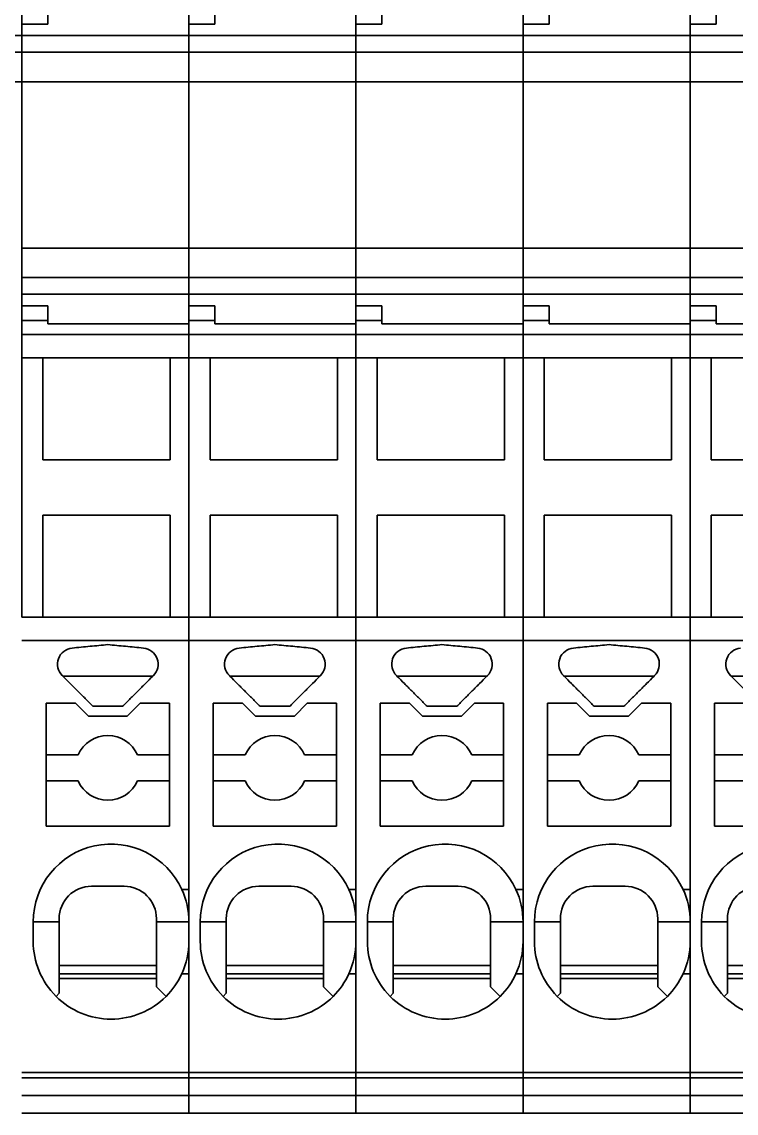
# Model space of a CAD drawing. Header units: millimetres. Extents: x 7 to 587, y 2 to 418.
# Drawn here: x 186.75 to 208.77, y 216 to 249.66 of the extents above; entities that cross this region are included whole.
import ezdxf

# ---------------------------------------------------------------- set-up
doc = ezdxf.new("R2010")
doc.units = ezdxf.units.MM
doc.layers.add('GR1_01', color=7, linetype='Continuous')

# ---------------------------------------------------------------- blocks, each defined once
blk = doc.blocks.new('BLKF126')
at = {"layer": 'GR1_01', "color": 3, "linetype": 'Continuous', "lineweight": 35}
for p, q in [((186.75, 250.15), (186.75, 249.24)), ((186.75, 249.24), (181.6, 249.24)), ((186.75, 248.728), (186.75, 249.24)), ((186.75, 248.728), (181.6, 248.728)), ((186.75, 248.728), (186.75, 247.816)), ((186.75, 247.816), (181.6, 247.816)), ((186.75, 247.816), (186.75, 242.684))]:
    blk.add_line(p, q, dxfattribs=at)
blk = doc.blocks.new('BLKF127')
at = {"layer": 'GR1_01', "color": 3, "linetype": 'Continuous', "lineweight": 35}
for p, q in [((191.9, 250.15), (191.9, 249.24)), ((186.75, 249.593), (186.75, 250.049)), ((187.55, 250.049), (187.55, 249.593)), ((187.55, 249.593), (186.75, 249.593)), ((186.75, 249.24), (186.75, 249.593)), ((186.75, 248.728), (186.75, 249.24)), ((191.9, 249.24), (186.75, 249.24)), ((191.9, 248.728), (191.9, 249.24)), ((186.75, 247.816), (186.75, 248.728)), ((191.9, 248.728), (186.75, 248.728)), ((191.9, 248.728), (191.9, 247.816)), ((186.75, 242.684), (186.75, 247.816)), ((191.9, 247.816), (186.75, 247.816)), ((191.9, 247.816), (191.9, 242.684)), ((186.75, 241.772), (186.75, 242.684)), ((191.9, 242.684), (186.75, 242.684)), ((191.9, 241.772), (191.9, 242.684)), ((191.9, 241.772), (186.75, 241.772)), ((186.75, 241.772), (186.75, 241.26)), ((191.9, 241.772), (191.9, 241.26)), ((186.75, 240.907), (186.75, 241.26)), ((186.75, 241.26), (191.9, 241.26)), ((191.9, 240.35), (191.9, 241.26)), ((186.75, 240.451), (186.75, 240.907)), ((187.55, 240.907), (186.75, 240.907)), ((187.55, 240.907), (187.55, 240.451)), ((187.55, 240.451), (186.75, 240.451)), ((186.75, 240.018), (186.75, 240.451)), ((187.55, 240.451), (187.55, 240.35)), ((186.75, 240.018), (191.9, 240.018)), ((186.75, 239.3), (186.75, 240.018)), ((191.9, 240.35), (187.55, 240.35)), ((191.9, 240.018), (191.9, 240.35)), ((191.9, 239.3), (191.9, 240.018)), ((186.75, 231.3), (186.75, 239.3)), ((187.4, 239.3), (186.75, 239.3)), ((187.4, 236.15), (187.4, 239.3)), ((191.325, 239.3), (187.4, 239.3)), ((191.325, 236.15), (191.325, 239.3)), ((191.9, 239.3), (191.325, 239.3)), ((191.9, 239.3), (191.9, 231.3)), ((187.4, 236.15), (191.325, 236.15)), ((187.4, 234.45), (191.325, 234.45)), ((187.4, 234.45), (187.4, 231.3)), ((191.325, 234.45), (191.325, 231.3)), ((187.4, 231.3), (186.75, 231.3)), ((191.325, 231.3), (187.4, 231.3)), ((191.9, 231.3), (191.325, 231.3)), ((191.9, 230.582), (191.9, 231.3)), ((191.9, 230.582), (186.75, 230.582)), ((191.9, 222.9), (191.9, 230.582)), ((188.013, 229.48), (190.787, 229.48)), ((188.4, 228.65), (187.5, 228.65)), ((187.5, 228.65), (187.5, 227.05)), ((188.8, 228.25), (188.4, 228.65)), ((190.4, 228.65), (190, 228.25)), ((191.3, 228.65), (190.4, 228.65)), ((191.3, 227.05), (191.3, 228.65)), ((190, 228.25), (188.8, 228.25)), ((187.5, 227.05), (187.5, 226.25)), ((187.5, 227.05), (188.483, 227.05)), ((190.317, 227.05), (191.3, 227.05)), ((191.3, 226.25), (191.3, 227.05)), ((187.5, 226.25), (187.5, 224.85)), ((188.483, 226.25), (187.5, 226.25)), ((191.3, 226.25), (190.317, 226.25)), ((191.3, 224.85), (191.3, 226.25)), ((187.5, 224.85), (191.3, 224.85)), ((191.9, 222.9), (191.682, 222.9)), ((191.9, 221.9), (191.9, 222.9)), ((187.9, 221.9), (187.1, 221.9)), ((187.1, 221.9), (187.1, 221.3)), ((187.9, 222), (187.9, 221.9)), ((187.9, 221.9), (187.9, 220.55)), ((190.9, 222), (190.9, 221.9)), ((190.9, 221.9), (191.9, 221.9)), ((190.9, 220.55), (190.9, 221.9)), ((191.9, 221.9), (191.9, 221.3)), ((191.9, 220.3), (191.9, 221.3)), ((190.9, 220.55), (187.9, 220.55)), ((187.9, 220.55), (187.9, 220.3)), ((190.9, 220.3), (190.9, 220.55)), ((190.9, 220.3), (187.9, 220.3)), ((187.9, 220.3), (187.9, 220.15)), ((190.9, 220.15), (190.9, 220.3)), ((191.9, 220.3), (191.682, 220.3)), ((191.9, 217.257), (191.9, 220.3)), ((187.9, 220.15), (190.9, 220.15)), ((187.9, 220.15), (187.9, 219.7)), ((190.9, 219.9), (190.9, 220.15)), ((190.9, 219.9), (191.197, 219.603)), ((187.9, 219.7), (187.803, 219.603)), ((191.9, 217.257), (186.75, 217.257)), ((191.9, 217.257), (191.9, 217.088)), ((191.9, 217.088), (186.75, 217.088)), ((191.9, 217.088), (191.9, 216.548)), ((186.75, 216.548), (191.9, 216.548)), ((191.9, 216.548), (191.9, 216)), ((191.9, 216), (186.75, 216))]:
    blk.add_line(p, q, dxfattribs=at)
for centre, radius, start, end in [((188.35, 229.85), 0.5, 95.4406, 224.9997), ((190.45, 229.85), 0.5, 315, 84.5597), ((189.4, 226.65), 1, 23.5782, 156.4218), ((189.4, 226.65), 1, 203.5782, 336.4218), ((189.5, 221.9), 2.4, 24.6243, 180), ((188.9, 222), 1, 90, 180), ((189.9, 222), 1, 0, 90), ((189.5, 221.9), 2.4, 0, 24.6243), ((189.5, 221.3), 2.4, 180, 225), ((189.5, 221.3), 2.4, 335.3757, 0), ((189.5, 221.3), 2.4, 315, 335.3757), ((189.5, 221.3), 2.4, 225, 315)]:
    blk.add_arc(centre, radius, start, end, dxfattribs=at)
for points in [[(189.4, 230.452), (189.309, 230.444), (189.126, 230.426), (188.851, 230.4), (188.577, 230.374), (188.394, 230.356), (188.303, 230.348)], [(190.497, 230.348), (190.406, 230.356), (190.223, 230.374), (189.949, 230.4), (189.674, 230.426), (189.491, 230.444), (189.4, 230.452)], [(187.996, 229.496), (187.999, 229.494), (188.005, 229.488), (188.01, 229.483), (188.013, 229.48)], [(190.804, 229.496), (190.801, 229.494), (190.795, 229.488), (190.79, 229.483), (190.787, 229.48)], [(189.857, 228.55), (189.781, 228.55), (189.629, 228.55), (189.4, 228.55), (189.171, 228.55), (189.019, 228.55), (188.943, 228.55)]]:
    blk.add_open_spline(points, degree=3, dxfattribs=at)
for points, knots in [([(188.013, 229.48), (188.089, 229.404), (188.241, 229.252), (188.472, 229.02), (188.706, 228.787), (188.864, 228.629), (188.943, 228.55)], [0, 0, 0, 0, 0.323038, 0.646076, 0.980696, 1.315315, 1.315315, 1.315315, 1.315315]), ([(190.787, 229.48), (190.711, 229.404), (190.559, 229.252), (190.328, 229.02), (190.094, 228.787), (189.936, 228.629), (189.857, 228.55)], [0, 0, 0, 0, 0.323038, 0.646076, 0.980696, 1.315315, 1.315315, 1.315315, 1.315315]), ([(189.9, 223), (189.859, 223), (189.776, 223), (189.647, 223), (189.513, 223), (189.379, 223), (189.249, 223), (189.126, 223), (189.01, 223), (188.936, 223), (188.9, 223)], [0, 0, 0, 0, 0.1216783, 0.2511232, 0.3866031, 0.5226333, 0.6535034, 0.7768386, 0.8919103, 1, 1, 1, 1])]:
    blk.add_open_spline(points, degree=3, knots=knots, dxfattribs=at)
blk = doc.blocks.new('BLKF128')
at = {"layer": 'GR1_01', "color": 3, "linetype": 'Continuous', "lineweight": 35}
for p, q in [((197.05, 250.15), (197.05, 249.24)), ((191.9, 249.593), (191.9, 250.049)), ((192.7, 250.049), (192.7, 249.593)), ((192.7, 249.593), (191.9, 249.593)), ((191.9, 249.24), (191.9, 249.593)), ((191.9, 248.728), (191.9, 249.24)), ((197.05, 249.24), (191.9, 249.24)), ((197.05, 248.728), (197.05, 249.24)), ((191.9, 247.816), (191.9, 248.728)), ((197.05, 248.728), (191.9, 248.728)), ((197.05, 248.728), (197.05, 247.816)), ((191.9, 242.684), (191.9, 247.816)), ((197.05, 247.816), (191.9, 247.816)), ((197.05, 247.816), (197.05, 242.684)), ((191.9, 241.772), (191.9, 242.684)), ((197.05, 242.684), (191.9, 242.684)), ((197.05, 241.772), (197.05, 242.684)), ((197.05, 241.772), (191.9, 241.772)), ((191.9, 241.772), (191.9, 241.26)), ((197.05, 241.772), (197.05, 241.26)), ((191.9, 240.907), (191.9, 241.26)), ((191.9, 241.26), (197.05, 241.26)), ((197.05, 240.35), (197.05, 241.26)), ((191.9, 240.451), (191.9, 240.907)), ((192.7, 240.907), (191.9, 240.907)), ((192.7, 240.907), (192.7, 240.451)), ((192.7, 240.451), (191.9, 240.451)), ((191.9, 240.018), (191.9, 240.451)), ((192.7, 240.451), (192.7, 240.35)), ((191.9, 240.018), (197.05, 240.018)), ((191.9, 239.3), (191.9, 240.018)), ((197.05, 240.35), (192.7, 240.35)), ((197.05, 240.018), (197.05, 240.35)), ((197.05, 239.3), (197.05, 240.018)), ((191.9, 231.3), (191.9, 239.3)), ((192.55, 239.3), (191.9, 239.3)), ((192.55, 236.15), (192.55, 239.3)), ((196.475, 239.3), (192.55, 239.3)), ((196.475, 236.15), (196.475, 239.3)), ((197.05, 239.3), (196.475, 239.3)), ((197.05, 239.3), (197.05, 231.3)), ((192.55, 236.15), (196.475, 236.15)), ((192.55, 234.45), (196.475, 234.45)), ((192.55, 234.45), (192.55, 231.3)), ((196.475, 234.45), (196.475, 231.3)), ((192.55, 231.3), (191.9, 231.3)), ((191.9, 230.582), (191.9, 231.3)), ((196.475, 231.3), (192.55, 231.3)), ((197.05, 231.3), (196.475, 231.3)), ((197.05, 230.582), (197.05, 231.3)), ((191.9, 217.257), (191.9, 230.582)), ((197.05, 230.582), (191.9, 230.582)), ((197.05, 222.9), (197.05, 230.582)), ((193.163, 229.48), (195.937, 229.48)), ((193.55, 228.65), (192.65, 228.65)), ((192.65, 228.65), (192.65, 227.05)), ((193.95, 228.25), (193.55, 228.65)), ((195.55, 228.65), (195.15, 228.25)), ((196.45, 228.65), (195.55, 228.65)), ((196.45, 227.05), (196.45, 228.65)), ((195.15, 228.25), (193.95, 228.25)), ((192.65, 227.05), (192.65, 226.25)), ((192.65, 227.05), (193.633, 227.05)), ((195.467, 227.05), (196.45, 227.05)), ((196.45, 226.25), (196.45, 227.05)), ((192.65, 226.25), (192.65, 224.85)), ((193.633, 226.25), (192.65, 226.25)), ((196.45, 226.25), (195.467, 226.25)), ((196.45, 224.85), (196.45, 226.25)), ((192.65, 224.85), (196.45, 224.85)), ((197.05, 222.9), (196.832, 222.9)), ((197.05, 221.9), (197.05, 222.9)), ((193.05, 221.9), (192.25, 221.9)), ((192.25, 221.9), (192.25, 221.3)), ((193.05, 222), (193.05, 221.9)), ((193.05, 221.9), (193.05, 220.55)), ((196.05, 222), (196.05, 221.9)), ((196.05, 221.9), (197.05, 221.9)), ((196.05, 220.55), (196.05, 221.9)), ((197.05, 221.9), (197.05, 221.3)), ((197.05, 220.3), (197.05, 221.3)), ((196.05, 220.55), (193.05, 220.55)), ((193.05, 220.55), (193.05, 220.3)), ((196.05, 220.3), (196.05, 220.55)), ((196.05, 220.3), (193.05, 220.3)), ((193.05, 220.3), (193.05, 220.15)), ((196.05, 220.15), (196.05, 220.3)), ((197.05, 220.3), (196.832, 220.3)), ((197.05, 217.257), (197.05, 220.3)), ((193.05, 220.15), (196.05, 220.15)), ((193.05, 220.15), (193.05, 219.7)), ((196.05, 219.9), (196.05, 220.15)), ((196.05, 219.9), (196.347, 219.603)), ((193.05, 219.7), (192.953, 219.603)), ((191.9, 217.088), (191.9, 217.257)), ((197.05, 217.257), (191.9, 217.257)), ((197.05, 217.257), (197.05, 217.088)), ((191.9, 216.548), (191.9, 217.088)), ((197.05, 217.088), (191.9, 217.088)), ((197.05, 217.088), (197.05, 216.548)), ((191.9, 216), (191.9, 216.548)), ((191.9, 216.548), (197.05, 216.548)), ((197.05, 216.548), (197.05, 216)), ((197.05, 216), (191.9, 216))]:
    blk.add_line(p, q, dxfattribs=at)
for centre, radius, start, end in [((193.5, 229.85), 0.5, 95.4406, 224.9997), ((195.6, 229.85), 0.5, 315, 84.5597), ((194.55, 226.65), 1, 23.5782, 156.4218), ((194.55, 226.65), 1, 203.5782, 336.4218), ((194.65, 221.9), 2.4, 24.6243, 180), ((194.05, 222), 1, 90, 180), ((195.05, 222), 1, 0, 90), ((194.65, 221.9), 2.4, 0, 24.6243), ((194.65, 221.3), 2.4, 180, 225), ((194.65, 221.3), 2.4, 335.3757, 0), ((194.65, 221.3), 2.4, 315, 335.3757), ((194.65, 221.3), 2.4, 225, 315)]:
    blk.add_arc(centre, radius, start, end, dxfattribs=at)
for points in [[(194.55, 230.452), (194.459, 230.444), (194.276, 230.426), (194.001, 230.4), (193.727, 230.374), (193.544, 230.356), (193.453, 230.348)], [(195.647, 230.348), (195.556, 230.356), (195.373, 230.374), (195.099, 230.4), (194.824, 230.426), (194.641, 230.444), (194.55, 230.452)], [(193.146, 229.496), (193.149, 229.494), (193.155, 229.488), (193.16, 229.483), (193.163, 229.48)], [(195.954, 229.496), (195.951, 229.494), (195.945, 229.488), (195.94, 229.483), (195.937, 229.48)], [(195.007, 228.55), (194.931, 228.55), (194.779, 228.55), (194.55, 228.55), (194.321, 228.55), (194.169, 228.55), (194.093, 228.55)]]:
    blk.add_open_spline(points, degree=3, dxfattribs=at)
for points, knots in [([(193.163, 229.48), (193.239, 229.404), (193.391, 229.252), (193.622, 229.02), (193.856, 228.787), (194.014, 228.629), (194.093, 228.55)], [0, 0, 0, 0, 0.323038, 0.646076, 0.980696, 1.315315, 1.315315, 1.315315, 1.315315]), ([(195.937, 229.48), (195.861, 229.404), (195.709, 229.252), (195.478, 229.02), (195.244, 228.787), (195.086, 228.629), (195.007, 228.55)], [0, 0, 0, 0, 0.323038, 0.646076, 0.980696, 1.315315, 1.315315, 1.315315, 1.315315]), ([(195.05, 223), (195.009, 223), (194.926, 223), (194.797, 223), (194.663, 223), (194.529, 223), (194.399, 223), (194.276, 223), (194.16, 223), (194.086, 223), (194.05, 223)], [0, 0, 0, 0, 0.1216783, 0.2511232, 0.3866031, 0.5226333, 0.6535034, 0.7768386, 0.8919103, 1, 1, 1, 1])]:
    blk.add_open_spline(points, degree=3, knots=knots, dxfattribs=at)
blk = doc.blocks.new('BLKF129')
at = {"layer": 'GR1_01', "color": 3, "linetype": 'Continuous', "lineweight": 35}
for p, q in [((202.2, 250.15), (202.2, 249.24)), ((197.05, 249.593), (197.05, 250.049)), ((197.85, 250.049), (197.85, 249.593)), ((197.85, 249.593), (197.05, 249.593)), ((197.05, 249.24), (197.05, 249.593)), ((197.05, 248.728), (197.05, 249.24)), ((202.2, 249.24), (197.05, 249.24)), ((202.2, 248.728), (202.2, 249.24)), ((197.05, 247.816), (197.05, 248.728)), ((202.2, 248.728), (197.05, 248.728)), ((202.2, 248.728), (202.2, 247.816)), ((197.05, 242.684), (197.05, 247.816)), ((202.2, 247.816), (197.05, 247.816)), ((202.2, 247.816), (202.2, 242.684)), ((197.05, 241.772), (197.05, 242.684)), ((202.2, 242.684), (197.05, 242.684)), ((202.2, 241.772), (202.2, 242.684)), ((202.2, 241.772), (197.05, 241.772)), ((197.05, 241.772), (197.05, 241.26)), ((202.2, 241.772), (202.2, 241.26)), ((197.05, 240.907), (197.05, 241.26)), ((197.05, 241.26), (202.2, 241.26)), ((202.2, 240.35), (202.2, 241.26)), ((197.05, 240.451), (197.05, 240.907)), ((197.85, 240.907), (197.05, 240.907)), ((197.85, 240.907), (197.85, 240.451)), ((197.85, 240.451), (197.05, 240.451)), ((197.05, 240.018), (197.05, 240.451)), ((197.85, 240.451), (197.85, 240.35)), ((197.05, 240.018), (202.2, 240.018)), ((197.05, 239.3), (197.05, 240.018)), ((202.2, 240.35), (197.85, 240.35)), ((202.2, 240.018), (202.2, 240.35)), ((202.2, 239.3), (202.2, 240.018)), ((197.05, 231.3), (197.05, 239.3)), ((197.7, 239.3), (197.05, 239.3)), ((197.7, 236.15), (197.7, 239.3)), ((201.625, 239.3), (197.7, 239.3)), ((201.625, 236.15), (201.625, 239.3)), ((202.2, 239.3), (201.625, 239.3)), ((202.2, 239.3), (202.2, 231.3)), ((197.7, 236.15), (201.625, 236.15)), ((197.7, 234.45), (201.625, 234.45)), ((197.7, 234.45), (197.7, 231.3)), ((201.625, 234.45), (201.625, 231.3)), ((197.7, 231.3), (197.05, 231.3)), ((197.05, 230.582), (197.05, 231.3)), ((201.625, 231.3), (197.7, 231.3)), ((202.2, 231.3), (201.625, 231.3)), ((202.2, 230.582), (202.2, 231.3)), ((197.05, 217.257), (197.05, 230.582)), ((202.2, 230.582), (197.05, 230.582)), ((202.2, 222.9), (202.2, 230.582)), ((198.313, 229.48), (201.087, 229.48)), ((198.7, 228.65), (197.8, 228.65)), ((197.8, 228.65), (197.8, 227.05)), ((199.1, 228.25), (198.7, 228.65)), ((200.7, 228.65), (200.3, 228.25)), ((201.6, 228.65), (200.7, 228.65)), ((201.6, 227.05), (201.6, 228.65)), ((200.3, 228.25), (199.1, 228.25)), ((197.8, 227.05), (197.8, 226.25)), ((197.8, 227.05), (198.783, 227.05)), ((200.617, 227.05), (201.6, 227.05)), ((201.6, 226.25), (201.6, 227.05)), ((197.8, 226.25), (197.8, 224.85)), ((198.783, 226.25), (197.8, 226.25)), ((201.6, 226.25), (200.617, 226.25)), ((201.6, 224.85), (201.6, 226.25)), ((197.8, 224.85), (201.6, 224.85)), ((202.2, 222.9), (201.982, 222.9)), ((202.2, 221.9), (202.2, 222.9)), ((198.2, 221.9), (197.4, 221.9)), ((197.4, 221.9), (197.4, 221.3)), ((198.2, 222), (198.2, 221.9)), ((198.2, 221.9), (198.2, 220.55)), ((201.2, 222), (201.2, 221.9)), ((201.2, 221.9), (202.2, 221.9)), ((201.2, 220.55), (201.2, 221.9)), ((202.2, 221.9), (202.2, 221.3)), ((202.2, 220.3), (202.2, 221.3)), ((201.2, 220.55), (198.2, 220.55)), ((198.2, 220.55), (198.2, 220.3)), ((201.2, 220.3), (201.2, 220.55)), ((201.2, 220.3), (198.2, 220.3)), ((198.2, 220.3), (198.2, 220.15)), ((201.2, 220.15), (201.2, 220.3)), ((202.2, 220.3), (201.982, 220.3)), ((202.2, 217.257), (202.2, 220.3)), ((198.2, 220.15), (201.2, 220.15)), ((198.2, 220.15), (198.2, 219.7)), ((201.2, 219.9), (201.2, 220.15)), ((201.2, 219.9), (201.497, 219.603)), ((198.2, 219.7), (198.103, 219.603)), ((197.05, 217.088), (197.05, 217.257)), ((202.2, 217.257), (197.05, 217.257)), ((202.2, 217.257), (202.2, 217.088)), ((197.05, 216.548), (197.05, 217.088)), ((202.2, 217.088), (197.05, 217.088)), ((202.2, 217.088), (202.2, 216.548)), ((197.05, 216), (197.05, 216.548)), ((197.05, 216.548), (202.2, 216.548)), ((202.2, 216.548), (202.2, 216)), ((202.2, 216), (197.05, 216))]:
    blk.add_line(p, q, dxfattribs=at)
for centre, radius, start, end in [((198.65, 229.85), 0.5, 95.4406, 224.9997), ((200.75, 229.85), 0.5, 315, 84.5597), ((199.7, 226.65), 1, 23.5782, 156.4218), ((199.7, 226.65), 1, 203.5782, 336.4218), ((199.8, 221.9), 2.4, 24.6243, 180), ((199.2, 222), 1, 90, 180), ((200.2, 222), 1, 0, 90), ((199.8, 221.9), 2.4, 0, 24.6243), ((199.8, 221.3), 2.4, 180, 225), ((199.8, 221.3), 2.4, 335.3757, 0), ((199.8, 221.3), 2.4, 315, 335.3757), ((199.8, 221.3), 2.4, 225, 315)]:
    blk.add_arc(centre, radius, start, end, dxfattribs=at)
for points in [[(199.7, 230.452), (199.609, 230.444), (199.426, 230.426), (199.151, 230.4), (198.877, 230.374), (198.694, 230.356), (198.603, 230.348)], [(200.797, 230.348), (200.706, 230.356), (200.523, 230.374), (200.249, 230.4), (199.974, 230.426), (199.791, 230.444), (199.7, 230.452)], [(198.296, 229.496), (198.299, 229.494), (198.305, 229.488), (198.31, 229.483), (198.313, 229.48)], [(201.104, 229.496), (201.101, 229.494), (201.095, 229.488), (201.09, 229.483), (201.087, 229.48)], [(200.157, 228.55), (200.081, 228.55), (199.929, 228.55), (199.7, 228.55), (199.471, 228.55), (199.319, 228.55), (199.243, 228.55)]]:
    blk.add_open_spline(points, degree=3, dxfattribs=at)
for points, knots in [([(198.313, 229.48), (198.389, 229.404), (198.541, 229.252), (198.772, 229.02), (199.006, 228.787), (199.164, 228.629), (199.243, 228.55)], [0, 0, 0, 0, 0.323038, 0.646076, 0.980696, 1.315315, 1.315315, 1.315315, 1.315315]), ([(201.087, 229.48), (201.011, 229.404), (200.859, 229.252), (200.628, 229.02), (200.394, 228.787), (200.236, 228.629), (200.157, 228.55)], [0, 0, 0, 0, 0.323038, 0.646076, 0.980696, 1.315315, 1.315315, 1.315315, 1.315315]), ([(200.2, 223), (200.159, 223), (200.076, 223), (199.947, 223), (199.813, 223), (199.679, 223), (199.549, 223), (199.426, 223), (199.31, 223), (199.236, 223), (199.2, 223)], [0, 0, 0, 0, 0.1216783, 0.2511232, 0.3866031, 0.5226333, 0.6535034, 0.7768386, 0.8919103, 1, 1, 1, 1])]:
    blk.add_open_spline(points, degree=3, knots=knots, dxfattribs=at)
blk = doc.blocks.new('BLKF130')
at = {"layer": 'GR1_01', "color": 3, "linetype": 'Continuous', "lineweight": 35}
for p, q in [((207.35, 250.15), (207.35, 249.24)), ((202.2, 249.593), (202.2, 250.049)), ((203, 250.049), (203, 249.593)), ((203, 249.593), (202.2, 249.593)), ((202.2, 249.24), (202.2, 249.593)), ((202.2, 248.728), (202.2, 249.24)), ((207.35, 249.24), (202.2, 249.24)), ((207.35, 248.728), (207.35, 249.24)), ((202.2, 247.816), (202.2, 248.728)), ((207.35, 248.728), (202.2, 248.728)), ((207.35, 248.728), (207.35, 247.816)), ((202.2, 242.684), (202.2, 247.816)), ((207.35, 247.816), (202.2, 247.816)), ((207.35, 247.816), (207.35, 242.684)), ((202.2, 241.772), (202.2, 242.684)), ((207.35, 242.684), (202.2, 242.684)), ((207.35, 241.772), (207.35, 242.684)), ((207.35, 241.772), (202.2, 241.772)), ((202.2, 241.772), (202.2, 241.26)), ((207.35, 241.772), (207.35, 241.26)), ((202.2, 240.907), (202.2, 241.26)), ((202.2, 241.26), (207.35, 241.26)), ((207.35, 240.35), (207.35, 241.26)), ((202.2, 240.451), (202.2, 240.907)), ((203, 240.907), (202.2, 240.907)), ((203, 240.907), (203, 240.451)), ((203, 240.451), (202.2, 240.451)), ((202.2, 240.018), (202.2, 240.451)), ((203, 240.451), (203, 240.35)), ((202.2, 240.018), (207.35, 240.018)), ((202.2, 239.3), (202.2, 240.018)), ((207.35, 240.35), (203, 240.35)), ((207.35, 240.018), (207.35, 240.35)), ((207.35, 239.3), (207.35, 240.018)), ((202.2, 231.3), (202.2, 239.3)), ((202.85, 239.3), (202.2, 239.3)), ((202.85, 236.15), (202.85, 239.3)), ((206.775, 239.3), (202.85, 239.3)), ((206.775, 236.15), (206.775, 239.3)), ((207.35, 239.3), (206.775, 239.3)), ((207.35, 239.3), (207.35, 231.3)), ((202.85, 236.15), (206.775, 236.15)), ((202.85, 234.45), (206.775, 234.45)), ((202.85, 234.45), (202.85, 231.3)), ((206.775, 234.45), (206.775, 231.3)), ((202.85, 231.3), (202.2, 231.3)), ((202.2, 230.582), (202.2, 231.3)), ((206.775, 231.3), (202.85, 231.3)), ((207.35, 231.3), (206.775, 231.3)), ((207.35, 230.582), (207.35, 231.3)), ((202.2, 217.257), (202.2, 230.582)), ((207.35, 230.582), (202.2, 230.582)), ((207.35, 222.9), (207.35, 230.582)), ((203.463, 229.48), (206.237, 229.48)), ((203.85, 228.65), (202.95, 228.65)), ((202.95, 228.65), (202.95, 227.05)), ((204.25, 228.25), (203.85, 228.65)), ((205.85, 228.65), (205.45, 228.25)), ((206.75, 228.65), (205.85, 228.65)), ((206.75, 227.05), (206.75, 228.65)), ((205.45, 228.25), (204.25, 228.25)), ((202.95, 227.05), (202.95, 226.25)), ((202.95, 227.05), (203.933, 227.05)), ((205.767, 227.05), (206.75, 227.05)), ((206.75, 226.25), (206.75, 227.05)), ((202.95, 226.25), (202.95, 224.85)), ((203.933, 226.25), (202.95, 226.25)), ((206.75, 226.25), (205.767, 226.25)), ((206.75, 224.85), (206.75, 226.25)), ((202.95, 224.85), (206.75, 224.85)), ((207.35, 222.9), (207.132, 222.9)), ((207.35, 221.9), (207.35, 222.9)), ((203.35, 221.9), (202.55, 221.9)), ((202.55, 221.9), (202.55, 221.3)), ((203.35, 222), (203.35, 221.9)), ((203.35, 221.9), (203.35, 220.55)), ((206.35, 222), (206.35, 221.9)), ((206.35, 221.9), (207.35, 221.9)), ((206.35, 220.55), (206.35, 221.9)), ((207.35, 221.9), (207.35, 221.3)), ((207.35, 220.3), (207.35, 221.3)), ((206.35, 220.55), (203.35, 220.55)), ((203.35, 220.55), (203.35, 220.3)), ((206.35, 220.3), (206.35, 220.55)), ((206.35, 220.3), (203.35, 220.3)), ((203.35, 220.3), (203.35, 220.15)), ((206.35, 220.15), (206.35, 220.3)), ((207.35, 220.3), (207.132, 220.3)), ((207.35, 217.257), (207.35, 220.3)), ((203.35, 220.15), (206.35, 220.15)), ((203.35, 220.15), (203.35, 219.7)), ((206.35, 219.9), (206.35, 220.15)), ((206.35, 219.9), (206.647, 219.603)), ((203.35, 219.7), (203.253, 219.603)), ((202.2, 217.088), (202.2, 217.257)), ((207.35, 217.257), (202.2, 217.257)), ((207.35, 217.257), (207.35, 217.088)), ((202.2, 216.548), (202.2, 217.088)), ((207.35, 217.088), (202.2, 217.088)), ((207.35, 217.088), (207.35, 216.548)), ((202.2, 216), (202.2, 216.548)), ((202.2, 216.548), (207.35, 216.548)), ((207.35, 216.548), (207.35, 216)), ((207.35, 216), (202.2, 216))]:
    blk.add_line(p, q, dxfattribs=at)
for centre, radius, start, end in [((203.8, 229.85), 0.5, 95.4406, 224.9997), ((205.9, 229.85), 0.5, 315, 84.5597), ((204.85, 226.65), 1, 23.5782, 156.4218), ((204.85, 226.65), 1, 203.5782, 336.4218), ((204.95, 221.9), 2.4, 24.6243, 180), ((204.35, 222), 1, 90, 180), ((205.35, 222), 1, 0, 90), ((204.95, 221.9), 2.4, 0, 24.6243), ((204.95, 221.3), 2.4, 180, 225), ((204.95, 221.3), 2.4, 335.3757, 0), ((204.95, 221.3), 2.4, 315, 335.3757), ((204.95, 221.3), 2.4, 225, 315)]:
    blk.add_arc(centre, radius, start, end, dxfattribs=at)
for points in [[(204.85, 230.452), (204.759, 230.444), (204.576, 230.426), (204.301, 230.4), (204.027, 230.374), (203.844, 230.356), (203.753, 230.348)], [(205.947, 230.348), (205.856, 230.356), (205.673, 230.374), (205.399, 230.4), (205.124, 230.426), (204.941, 230.444), (204.85, 230.452)], [(203.446, 229.496), (203.449, 229.494), (203.455, 229.488), (203.46, 229.483), (203.463, 229.48)], [(206.254, 229.496), (206.251, 229.494), (206.245, 229.488), (206.24, 229.483), (206.237, 229.48)], [(205.307, 228.55), (205.231, 228.55), (205.079, 228.55), (204.85, 228.55), (204.621, 228.55), (204.469, 228.55), (204.393, 228.55)]]:
    blk.add_open_spline(points, degree=3, dxfattribs=at)
for points, knots in [([(203.463, 229.48), (203.539, 229.404), (203.691, 229.252), (203.922, 229.02), (204.156, 228.787), (204.314, 228.629), (204.393, 228.55)], [0, 0, 0, 0, 0.323038, 0.646076, 0.980696, 1.315315, 1.315315, 1.315315, 1.315315]), ([(206.237, 229.48), (206.161, 229.404), (206.009, 229.252), (205.778, 229.02), (205.544, 228.787), (205.386, 228.629), (205.307, 228.55)], [0, 0, 0, 0, 0.323038, 0.646076, 0.980696, 1.315315, 1.315315, 1.315315, 1.315315]), ([(205.35, 223), (205.309, 223), (205.226, 223), (205.097, 223), (204.963, 223), (204.829, 223), (204.699, 223), (204.576, 223), (204.46, 223), (204.386, 223), (204.35, 223)], [0, 0, 0, 0, 0.1216783, 0.2511232, 0.3866031, 0.5226333, 0.6535034, 0.7768386, 0.8919103, 1, 1, 1, 1])]:
    blk.add_open_spline(points, degree=3, knots=knots, dxfattribs=at)
blk = doc.blocks.new('BLKF131')
at = {"layer": 'GR1_01', "color": 3, "linetype": 'Continuous', "lineweight": 35}
for p, q in [((207.35, 249.593), (207.35, 250.049)), ((208.15, 250.049), (208.15, 249.593)), ((208.15, 249.593), (207.35, 249.593)), ((207.35, 249.24), (207.35, 249.593)), ((207.35, 248.728), (207.35, 249.24)), ((212.5, 249.24), (207.35, 249.24)), ((207.35, 247.816), (207.35, 248.728)), ((212.5, 248.728), (207.35, 248.728)), ((207.35, 242.684), (207.35, 247.816)), ((212.5, 247.816), (207.35, 247.816)), ((207.35, 241.772), (207.35, 242.684)), ((212.5, 242.684), (207.35, 242.684)), ((212.5, 241.772), (207.35, 241.772)), ((207.35, 241.772), (207.35, 241.26)), ((207.35, 240.907), (207.35, 241.26)), ((207.35, 241.26), (212.5, 241.26)), ((207.35, 240.451), (207.35, 240.907)), ((208.15, 240.907), (207.35, 240.907)), ((208.15, 240.907), (208.15, 240.451)), ((208.15, 240.451), (207.35, 240.451)), ((207.35, 240.018), (207.35, 240.451)), ((208.15, 240.451), (208.15, 240.35)), ((207.35, 240.018), (212.5, 240.018)), ((207.35, 239.3), (207.35, 240.018)), ((212.5, 240.35), (208.15, 240.35)), ((207.35, 231.3), (207.35, 239.3)), ((208, 239.3), (207.35, 239.3)), ((208, 236.15), (208, 239.3)), ((211.925, 239.3), (208, 239.3)), ((208, 236.15), (211.925, 236.15)), ((208, 234.45), (211.925, 234.45)), ((208, 234.45), (208, 231.3)), ((208, 231.3), (207.35, 231.3)), ((207.35, 230.582), (207.35, 231.3)), ((211.925, 231.3), (208, 231.3)), ((207.35, 217.257), (207.35, 230.582)), ((212.5, 230.582), (207.35, 230.582)), ((208.613, 229.48), (211.387, 229.48)), ((209, 228.65), (208.1, 228.65)), ((208.1, 228.65), (208.1, 227.05)), ((208.1, 227.05), (208.1, 226.25)), ((208.1, 227.05), (209.083, 227.05)), ((208.1, 226.25), (208.1, 224.85)), ((209.083, 226.25), (208.1, 226.25)), ((208.1, 224.85), (211.9, 224.85)), ((208.5, 221.9), (207.7, 221.9)), ((207.7, 221.9), (207.7, 221.3)), ((208.5, 222), (208.5, 221.9)), ((208.5, 221.9), (208.5, 220.55)), ((211.5, 220.55), (208.5, 220.55)), ((208.5, 220.55), (208.5, 220.3)), ((211.5, 220.3), (208.5, 220.3)), ((208.5, 220.3), (208.5, 220.15)), ((208.5, 220.15), (211.5, 220.15)), ((208.5, 220.15), (208.5, 219.7)), ((208.5, 219.7), (208.403, 219.603)), ((207.35, 217.088), (207.35, 217.257)), ((212.5, 217.257), (207.35, 217.257)), ((207.35, 216.548), (207.35, 217.088)), ((212.5, 217.088), (207.35, 217.088)), ((207.35, 216), (207.35, 216.548)), ((207.35, 216.548), (212.5, 216.548)), ((212.5, 216), (207.35, 216))]:
    blk.add_line(p, q, dxfattribs=at)
for centre, radius, start, end in [((208.95, 229.85), 0.5, 95.4406, 224.9997), ((210.1, 221.9), 2.4, 24.6243, 180), ((209.5, 222), 1, 90, 180), ((210.1, 221.3), 2.4, 180, 225), ((210.1, 221.3), 2.4, 225, 315)]:
    blk.add_arc(centre, radius, start, end, dxfattribs=at)
blk.add_open_spline([(208.596, 229.496), (208.599, 229.494), (208.605, 229.488), (208.61, 229.483), (208.613, 229.48)], degree=3, dxfattribs=at)
blk.add_open_spline([(208.613, 229.48), (208.689, 229.404), (208.841, 229.252), (209.072, 229.02), (209.306, 228.787), (209.464, 228.629), (209.543, 228.55)], degree=3, knots=[0, 0, 0, 0, 0.323038, 0.646076, 0.980696, 1.315315, 1.315315, 1.315315, 1.315315], dxfattribs=at)
blk = doc.blocks.new('BLKF122')
at = {"layer": 'GR1_01', "color": 3, "linetype": 'Continuous', "lineweight": 35}
for name in ['BLKF126', 'BLKF127', 'BLKF128', 'BLKF129', 'BLKF130', 'BLKF131']:
    blk.add_blockref(name, (0, 0), dxfattribs=at)

msp = doc.modelspace()

# ---------------------------------------------------------------- block references
at = {"layer": 'GR1_01', "color": 3, "linetype": 'Continuous', "lineweight": 35}
msp.add_blockref('BLKF122', (0, 0), dxfattribs=at)

doc.saveas('drawing.dxf')
